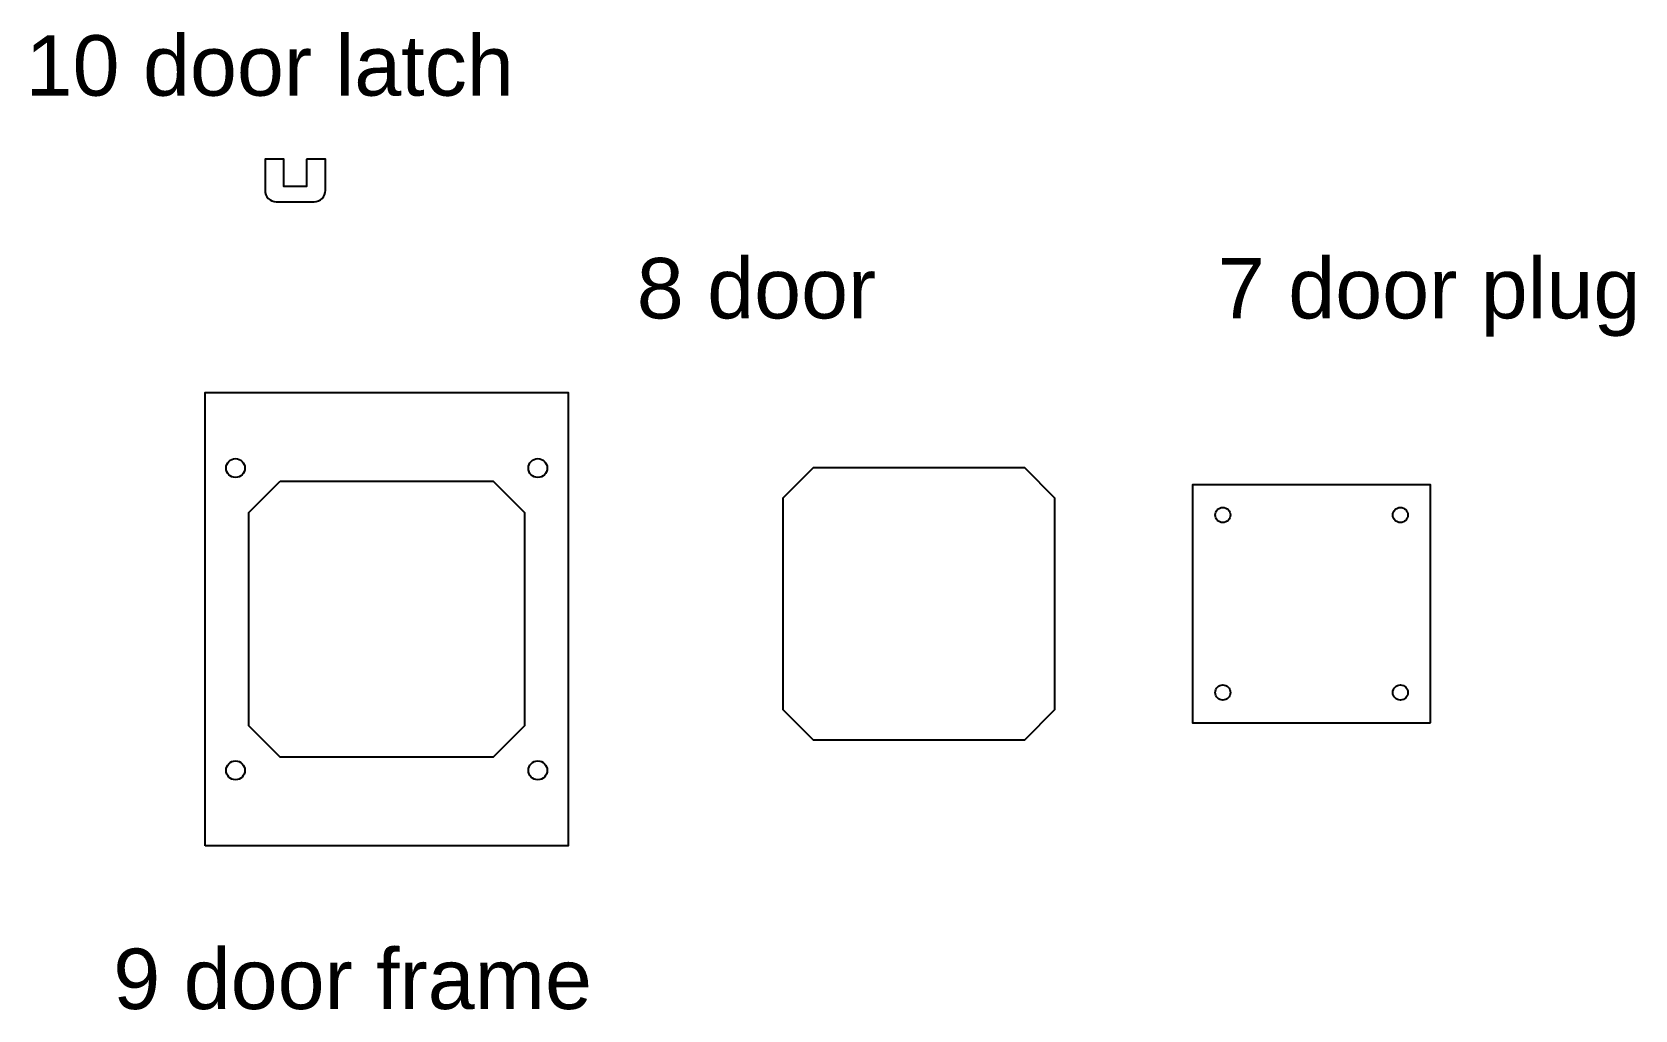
# Model space of a CAD drawing. Header units: inches. Extents: x 100.3 to 126.8, y -121.6 to -105.4.
import ezdxf

# ---------------------------------------------------------------- set-up
doc = ezdxf.new("R2010")
doc.units = ezdxf.units.IN
doc.header["$MEASUREMENT"] = 0
doc.layers.add('access door', color=7, linetype='Continuous')
doc.styles.get("Standard").update_dxf_attribs({"font": 'arial.ttf'})

msp = doc.modelspace()

# ---------------------------------------------------------------- linework, layer by layer
for centre in [(120.017, -113.402, 55.693), (122.955, -113.402, 55.693), (120.017, -116.339, 55.693), (122.955, -116.339, 55.693)]:
    msp.add_circle(centre, 0.125)
at = {"layer": 'access door', "elevation": 54.687}
msp.add_lwpolyline([(104.861, -107.518), (104.861, -107.97), (104.486, -107.97), (104.486, -107.518), (104.174, -107.518), (104.174, -108.033, 0.414214), (104.361, -108.22), (104.986, -108.22, 0.414214), (105.174, -108.033), (105.174, -107.518)], format="xyb", close=True, dxfattribs=at)
at = {"layer": 'access door'}
for points, elevation in [([(103.186, -118.876), (103.186, -111.376), (109.186, -111.376), (109.186, -118.876)], 58.399), ([(113.24, -112.621), (112.74, -113.121), (112.74, -116.621), (113.24, -117.121), (116.74, -117.121), (117.24, -116.621), (117.24, -113.121), (116.74, -112.621)], 55.623), ([(104.423, -112.845), (107.949, -112.845), (108.467, -113.363), (108.467, -116.889), (107.949, -117.407), (104.423, -117.407), (103.905, -116.889), (103.905, -113.363)], 58.399), ([(123.455, -116.839), (123.455, -112.902), (119.517, -112.902), (119.517, -116.839)], 55.693)]:
    msp.add_lwpolyline(points, close=True, dxfattribs=dict(at, elevation=elevation))
for centre in [(103.686, -112.626, 58.399), (108.686, -112.626, 58.399), (103.686, -117.626, 58.399), (108.686, -117.626, 58.399)]:
    msp.add_circle(centre, 0.156, dxfattribs=at)

# ---------------------------------------------------------------- texts
at = {"char_height": 1, "attachment_point": 1}
for s, insert in [('10 door latch', (100.214, -105.466)), ('8 door', (110.323, -109.15)), ('7 door plug', (119.935, -109.15)), ('9 door frame', (101.664, -120.575))]:
    msp.add_mtext_dynamic_manual_height_columns(s, width=9.40477, gutter_width=1, heights=[0], dxfattribs=dict(at, insert=insert))

doc.saveas('drawing.dxf')
